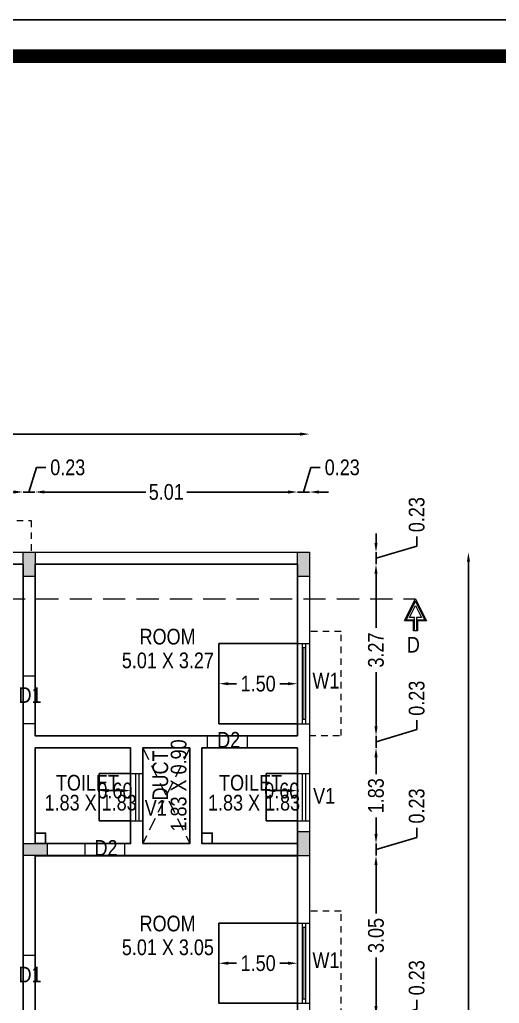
# Model space of a CAD drawing. Header units: metres. Extents: x 3750 to 6203, y 1588 to 3614.
# Drawn here: x 3768.42 to 3777.58, y 1797.42 to 1816.2 of the extents above; entities that cross this region are included whole.
import ezdxf

# ---------------------------------------------------------------- set-up
doc = ezdxf.new("R2010")
doc.units = ezdxf.units.M
doc.linetypes.add('DASHED', pattern=[0.75, 0.5, -0.25])
doc.linetypes.add('HIDDEN2', pattern=[0.1875, 0.125, -0.0625])
for name, color, linetype in [('BLK_4_FLR_2_BLT_UP_AREA_DEDUCT', 3, 'Continuous'), ('BLK_4_FLR_2_CARPET_AREA', 14, 'Continuous'), ('BLK_4_FLR_2_REGULAR_ROOM_1', 2, 'Continuous'), ('BLK_4_FLR_2_ROOM_1_LIGHT_VENTILATION_1', 2, 'Continuous'), ('BLK_4_FLR_2_WASH', 30, 'Continuous'), ('BLK_4_FLR_2_WATER_CLOSET', 30, 'Continuous')]:
    doc.layers.add(name, color=color, linetype=linetype)
doc.styles.add('style2a', font='swissc.ttf')
doc.dimstyles.get("Standard").update_dxf_attribs({"dimtxt": 0.3, "dimasz": 0.18, "dimexe": 0.18, "dimexo": 0.0625, "dimgap": 0.09, "dimtad": 0, "dimzin": 0, "dimdsep": 46, "dimtxsty": 'style2a', "dimcen": 0.09, "dimse1": 1, "dimse2": 1, "dimadec": 0, "dimazin": 0, "dimtfac": 1, "dimtofl": 0, "dimtmove": 0, "dimatfit": 3, "dimfxl": 0, "dimtolj": 1, "dimtzin": 0, "dimarcsym": 0})

# ---------------------------------------------------------------- blocks, each defined once
blk = doc.blocks.new('*D134')
at = {"color": 0, "lineweight": -2, "ltscale": 10}
for p, q in [((3761.482, 1808.287), (3767.115, 1808.287)), ((3773.772, 1808.287), (3768.139, 1808.287))]:
    blk.add_line(p, q, dxfattribs=at)
at = {"color": 0, "ltscale": 10}
for points in [[(3761.482, 1808.317), (3761.482, 1808.257), (3761.302, 1808.287)], [(3773.772, 1808.317), (3773.772, 1808.257), (3773.952, 1808.287)]]:
    blk.add_solid(points, dxfattribs=at)
at = {"layer": 'Defpoints', "color": 0, "ltscale": 10}
for p in [(3761.302, 1808.287), (3761.302, 1806.031), (3773.952, 1806.031)]:
    blk.add_point(p, dxfattribs=at)
at = {"color": 0, "lineweight": 18, "ltscale": 10, "insert": (3767.627, 1808.287), "char_height": 0.3, "attachment_point": 5, "style": 'style2a'}
blk.add_mtext('\\A1;12.65', dxfattribs=at)
blk = doc.blocks.new('*D135')
at = {"color": 0, "lineweight": -2, "ltscale": 10}
for p, q in [((3773.837, 1807.181), (3773.978, 1807.65)), ((3773.978, 1807.65), (3774.158, 1807.65)), ((3773.543, 1807.181), (3773.363, 1807.181)), ((3773.952, 1807.181), (3773.723, 1807.181)), ((3774.132, 1807.181), (3774.312, 1807.181))]:
    blk.add_line(p, q, dxfattribs=at)
at = {"color": 0, "ltscale": 10}
for points in [[(3773.543, 1807.211), (3773.543, 1807.151), (3773.723, 1807.181)], [(3774.132, 1807.211), (3774.132, 1807.151), (3773.952, 1807.181)]]:
    blk.add_solid(points, dxfattribs=at)
at = {"layer": 'Defpoints', "color": 0, "ltscale": 10}
for p in [(3773.723, 1807.181), (3773.723, 1805.726), (3773.952, 1805.726)]:
    blk.add_point(p, dxfattribs=at)
at = {"color": 0, "lineweight": 18, "ltscale": 10, "insert": (3774.577, 1807.65), "char_height": 0.3, "attachment_point": 5, "style": 'style2a'}
blk.add_mtext('\\A1;0.23', dxfattribs=at)
blk = doc.blocks.new('*D136')
at = {"color": 0, "lineweight": -2, "ltscale": 10}
for p, q in [((3776.987, 1805.851), (3776.987, 1794.358)), ((3776.987, 1781.827), (3776.987, 1793.321))]:
    blk.add_line(p, q, dxfattribs=at)
at = {"color": 0, "ltscale": 10}
for points in [[(3776.957, 1805.851), (3777.017, 1805.851), (3776.987, 1806.031)], [(3776.957, 1781.827), (3777.017, 1781.827), (3776.987, 1781.647)]]:
    blk.add_solid(points, dxfattribs=at)
at = {"layer": 'Defpoints', "color": 0, "ltscale": 10}
for p in [(3773.952, 1806.031), (3776.987, 1806.031), (3773.952, 1781.647)]:
    blk.add_point(p, dxfattribs=at)
at = {"color": 0, "lineweight": 18, "ltscale": 10, "insert": (3776.987, 1793.839), "char_height": 0.3, "attachment_point": 5, "rotation": 90, "style": 'style2a'}
blk.add_mtext('\\A1;24.38', dxfattribs=at)
blk = doc.blocks.new('*D137')
at = {"color": 0, "lineweight": -2, "ltscale": 10}
for p, q in [((3775.222, 1805.621), (3775.222, 1804.586)), ((3775.222, 1802.708), (3775.222, 1803.744))]:
    blk.add_line(p, q, dxfattribs=at)
at = {"color": 0, "ltscale": 10}
for points in [[(3775.192, 1805.621), (3775.252, 1805.621), (3775.222, 1805.801)], [(3775.192, 1802.708), (3775.252, 1802.708), (3775.222, 1802.528)]]:
    blk.add_solid(points, dxfattribs=at)
at = {"layer": 'Defpoints', "color": 0, "ltscale": 10}
for p in [(3773.417, 1805.801), (3775.222, 1805.801), (3773.417, 1802.528)]:
    blk.add_point(p, dxfattribs=at)
at = {"color": 0, "lineweight": 18, "ltscale": 10, "insert": (3775.222, 1804.165), "char_height": 0.3, "attachment_point": 5, "rotation": 90, "style": 'style2a'}
blk.add_mtext('\\A1;3.27', dxfattribs=at)
blk = doc.blocks.new('*D138')
at = {"color": 0, "lineweight": -2, "ltscale": 10}
for p, q in [((3775.222, 1806.211), (3775.222, 1806.391)), ((3775.999, 1806.15), (3775.999, 1806.33)), ((3775.222, 1805.916), (3775.999, 1806.15)), ((3775.222, 1805.801), (3775.222, 1806.031)), ((3775.222, 1805.621), (3775.222, 1805.441))]:
    blk.add_line(p, q, dxfattribs=at)
at = {"color": 0, "ltscale": 10}
for points in [[(3775.192, 1806.211), (3775.252, 1806.211), (3775.222, 1806.031)], [(3775.192, 1805.621), (3775.252, 1805.621), (3775.222, 1805.801)]]:
    blk.add_solid(points, dxfattribs=at)
at = {"layer": 'Defpoints', "color": 0, "ltscale": 10}
for p in [(3773.417, 1806.031), (3775.222, 1806.031), (3773.417, 1805.801)]:
    blk.add_point(p, dxfattribs=at)
at = {"color": 0, "lineweight": 18, "ltscale": 10, "insert": (3775.999, 1806.749), "char_height": 0.3, "attachment_point": 5, "rotation": 90, "style": 'style2a'}
blk.add_mtext('\\A1;0.23', dxfattribs=at)
blk = doc.blocks.new('*D147')
at = {"color": 0, "lineweight": -2, "ltscale": 10}
for p, q in [((3768.596, 1807.181), (3768.737, 1807.65)), ((3768.737, 1807.65), (3768.917, 1807.65)), ((3768.302, 1807.181), (3768.122, 1807.181)), ((3768.71, 1807.181), (3768.482, 1807.181)), ((3768.89, 1807.181), (3769.07, 1807.181))]:
    blk.add_line(p, q, dxfattribs=at)
at = {"color": 0, "ltscale": 10}
for points in [[(3768.302, 1807.211), (3768.302, 1807.151), (3768.482, 1807.181)], [(3768.89, 1807.211), (3768.89, 1807.151), (3768.71, 1807.181)]]:
    blk.add_solid(points, dxfattribs=at)
at = {"layer": 'Defpoints', "color": 0, "ltscale": 10}
for p in [(3768.482, 1807.181), (3768.482, 1805.726), (3768.71, 1805.726)]:
    blk.add_point(p, dxfattribs=at)
at = {"color": 0, "lineweight": 18, "ltscale": 10, "insert": (3769.336, 1807.65), "char_height": 0.3, "attachment_point": 5, "style": 'style2a'}
blk.add_mtext('\\A1;0.23', dxfattribs=at)
blk = doc.blocks.new('*D148')
at = {"color": 0, "lineweight": -2, "ltscale": 10}
for p, q in [((3766.664, 1807.181), (3767.064, 1807.181)), ((3768.302, 1807.181), (3767.902, 1807.181))]:
    blk.add_line(p, q, dxfattribs=at)
at = {"color": 0, "ltscale": 10}
for points in [[(3766.664, 1807.211), (3766.664, 1807.151), (3766.484, 1807.181)], [(3768.302, 1807.211), (3768.302, 1807.151), (3768.482, 1807.181)]]:
    blk.add_solid(points, dxfattribs=at)
at = {"layer": 'Defpoints', "color": 0, "ltscale": 10}
for p in [(3766.484, 1807.181), (3766.484, 1805.726), (3768.482, 1805.726)]:
    blk.add_point(p, dxfattribs=at)
at = {"color": 0, "lineweight": 18, "ltscale": 10, "insert": (3767.483, 1807.181), "char_height": 0.3, "attachment_point": 5, "style": 'style2a'}
blk.add_mtext('\\A1;2.00', dxfattribs=at)
blk = doc.blocks.new('*D149')
at = {"color": 0, "lineweight": -2, "ltscale": 10}
for p, q in [((3768.892, 1807.181), (3770.824, 1807.181)), ((3773.542, 1807.181), (3771.61, 1807.181))]:
    blk.add_line(p, q, dxfattribs=at)
at = {"color": 0, "ltscale": 10}
for points in [[(3768.892, 1807.211), (3768.892, 1807.151), (3768.712, 1807.181)], [(3773.542, 1807.211), (3773.542, 1807.151), (3773.722, 1807.181)]]:
    blk.add_solid(points, dxfattribs=at)
at = {"layer": 'Defpoints', "color": 0, "ltscale": 10}
for p in [(3768.712, 1807.181), (3768.712, 1805.726), (3773.722, 1805.726)]:
    blk.add_point(p, dxfattribs=at)
at = {"color": 0, "lineweight": 18, "ltscale": 10, "insert": (3771.217, 1807.181), "char_height": 0.3, "attachment_point": 5, "style": 'style2a'}
blk.add_mtext('\\A1;5.01', dxfattribs=at)
blk = doc.blocks.new('*D150')
at = {"color": 0, "lineweight": -2, "ltscale": 10}
for p, q in [((3775.222, 1802.708), (3775.222, 1802.888)), ((3775.999, 1802.646), (3775.999, 1802.826)), ((3775.222, 1802.413), (3775.999, 1802.646)), ((3775.222, 1802.298), (3775.222, 1802.528)), ((3775.222, 1802.118), (3775.222, 1801.938))]:
    blk.add_line(p, q, dxfattribs=at)
at = {"color": 0, "ltscale": 10}
for points in [[(3775.192, 1802.708), (3775.252, 1802.708), (3775.222, 1802.528)], [(3775.192, 1802.118), (3775.252, 1802.118), (3775.222, 1802.298)]]:
    blk.add_solid(points, dxfattribs=at)
at = {"layer": 'Defpoints', "color": 0, "ltscale": 10}
for p in [(3773.417, 1802.528), (3775.222, 1802.528), (3773.417, 1802.298)]:
    blk.add_point(p, dxfattribs=at)
at = {"color": 0, "lineweight": 18, "ltscale": 10, "insert": (3775.999, 1803.245), "char_height": 0.3, "attachment_point": 5, "rotation": 90, "style": 'style2a'}
blk.add_mtext('\\A1;0.23', dxfattribs=at)
blk = doc.blocks.new('*D151')
at = {"color": 0, "lineweight": -2, "ltscale": 10}
for p, q in [((3775.222, 1800.651), (3775.222, 1800.831)), ((3775.999, 1800.589), (3775.999, 1800.769)), ((3775.222, 1800.356), (3775.999, 1800.589)), ((3775.222, 1800.241), (3775.222, 1800.471)), ((3775.222, 1800.061), (3775.222, 1799.881))]:
    blk.add_line(p, q, dxfattribs=at)
at = {"color": 0, "ltscale": 10}
for points in [[(3775.192, 1800.651), (3775.252, 1800.651), (3775.222, 1800.471)], [(3775.192, 1800.061), (3775.252, 1800.061), (3775.222, 1800.241)]]:
    blk.add_solid(points, dxfattribs=at)
at = {"layer": 'Defpoints', "color": 0, "ltscale": 10}
for p in [(3773.417, 1800.471), (3775.222, 1800.471), (3773.417, 1800.241)]:
    blk.add_point(p, dxfattribs=at)
at = {"color": 0, "lineweight": 18, "ltscale": 10, "insert": (3775.999, 1801.188), "char_height": 0.3, "attachment_point": 5, "rotation": 90, "style": 'style2a'}
blk.add_mtext('\\A1;0.23', dxfattribs=at)
blk = doc.blocks.new('*D152')
at = {"color": 0, "lineweight": -2, "ltscale": 10}
for p, q in [((3775.222, 1797.372), (3775.222, 1797.552)), ((3775.999, 1797.31), (3775.999, 1797.49)), ((3775.222, 1797.077), (3775.999, 1797.31)), ((3775.222, 1796.962), (3775.222, 1797.192)), ((3775.222, 1796.782), (3775.222, 1796.602))]:
    blk.add_line(p, q, dxfattribs=at)
at = {"color": 0, "ltscale": 10}
for points in [[(3775.192, 1797.372), (3775.252, 1797.372), (3775.222, 1797.192)], [(3775.192, 1796.782), (3775.252, 1796.782), (3775.222, 1796.962)]]:
    blk.add_solid(points, dxfattribs=at)
at = {"layer": 'Defpoints', "color": 0, "ltscale": 10}
for p in [(3773.417, 1797.192), (3775.222, 1797.192), (3773.417, 1796.962)]:
    blk.add_point(p, dxfattribs=at)
at = {"color": 0, "lineweight": 18, "ltscale": 10, "insert": (3775.999, 1797.909), "char_height": 0.3, "attachment_point": 5, "rotation": 90, "style": 'style2a'}
blk.add_mtext('\\A1;0.23', dxfattribs=at)
blk = doc.blocks.new('*D157')
at = {"color": 0, "lineweight": -2, "ltscale": 10}
for p, q in [((3775.222, 1800.061), (3775.222, 1799.136)), ((3775.222, 1797.372), (3775.222, 1798.297))]:
    blk.add_line(p, q, dxfattribs=at)
at = {"color": 0, "ltscale": 10}
for points in [[(3775.192, 1800.061), (3775.252, 1800.061), (3775.222, 1800.241)], [(3775.192, 1797.372), (3775.252, 1797.372), (3775.222, 1797.192)]]:
    blk.add_solid(points, dxfattribs=at)
at = {"layer": 'Defpoints', "color": 0, "ltscale": 10}
for p in [(3773.417, 1800.241), (3775.222, 1800.241), (3773.417, 1797.192)]:
    blk.add_point(p, dxfattribs=at)
at = {"color": 0, "lineweight": 18, "ltscale": 10, "insert": (3775.222, 1798.717), "char_height": 0.3, "attachment_point": 5, "rotation": 90, "style": 'style2a'}
blk.add_mtext('\\A1;3.05', dxfattribs=at)
blk = doc.blocks.new('*D158')
at = {"color": 0, "lineweight": -2, "ltscale": 10}
for p, q in [((3775.222, 1802.118), (3775.222, 1801.798)), ((3775.222, 1800.651), (3775.222, 1800.971))]:
    blk.add_line(p, q, dxfattribs=at)
at = {"color": 0, "ltscale": 10}
for points in [[(3775.192, 1802.118), (3775.252, 1802.118), (3775.222, 1802.298)], [(3775.192, 1800.651), (3775.252, 1800.651), (3775.222, 1800.471)]]:
    blk.add_solid(points, dxfattribs=at)
at = {"layer": 'Defpoints', "color": 0, "ltscale": 10}
for p in [(3773.417, 1802.298), (3775.222, 1802.298), (3773.417, 1800.471)]:
    blk.add_point(p, dxfattribs=at)
at = {"color": 0, "lineweight": 18, "ltscale": 10, "insert": (3775.222, 1801.384), "char_height": 0.3, "attachment_point": 5, "rotation": 90, "style": 'style2a'}
blk.add_mtext('\\A1;1.83', dxfattribs=at)
blk = doc.blocks.new('*D207')
at = {"layer": 'BLK_4_FLR_2_ROOM_1_LIGHT_VENTILATION_1', "color": 0, "lineweight": -2}
for p, q in [((3772.402, 1798.187), (3772.558, 1798.187)), ((3773.542, 1798.187), (3773.385, 1798.187))]:
    blk.add_line(p, q, dxfattribs=at)
at = {"layer": 'BLK_4_FLR_2_ROOM_1_LIGHT_VENTILATION_1', "color": 0}
for points in [[(3772.402, 1798.217), (3772.402, 1798.157), (3772.222, 1798.187)], [(3773.542, 1798.217), (3773.542, 1798.157), (3773.722, 1798.187)]]:
    blk.add_solid(points, dxfattribs=at)
at = {"layer": 'Defpoints', "color": 0}
for p in [(3772.222, 1798.187, 3.669), (3773.722, 1798.187, 3.669), (3773.722, 1798.187)]:
    blk.add_point(p, dxfattribs=at)
at = {"layer": 'BLK_4_FLR_2_ROOM_1_LIGHT_VENTILATION_1', "color": 0, "insert": (3772.972, 1798.187), "char_height": 0.3, "attachment_point": 5, "style": 'style2a'}
blk.add_mtext('\\A1;1.50', dxfattribs=at)
blk = doc.blocks.new('*D209')
at = {"layer": 'BLK_4_FLR_2_ROOM_1_LIGHT_VENTILATION_1', "color": 0, "lineweight": -2}
for p, q in [((3772.402, 1803.522), (3772.558, 1803.522)), ((3773.542, 1803.522), (3773.385, 1803.522))]:
    blk.add_line(p, q, dxfattribs=at)
at = {"layer": 'BLK_4_FLR_2_ROOM_1_LIGHT_VENTILATION_1', "color": 0}
for points in [[(3772.402, 1803.552), (3772.402, 1803.492), (3772.222, 1803.522)], [(3773.542, 1803.552), (3773.542, 1803.492), (3773.722, 1803.522)]]:
    blk.add_solid(points, dxfattribs=at)
at = {"layer": 'Defpoints', "color": 0}
for p in [(3772.222, 1803.522, 3.669), (3773.722, 1803.522, 3.669), (3773.722, 1803.522)]:
    blk.add_point(p, dxfattribs=at)
at = {"layer": 'BLK_4_FLR_2_ROOM_1_LIGHT_VENTILATION_1', "color": 0, "insert": (3772.972, 1803.522), "char_height": 0.3, "attachment_point": 5, "style": 'style2a'}
blk.add_mtext('\\A1;1.50', dxfattribs=at)
blk = doc.blocks.new('*D211')
at = {"layer": 'BLK_4_FLR_2_ROOM_1_LIGHT_VENTILATION_1', "color": 0, "lineweight": -2}
blk.add_line((3773.302, 1801.482), (3773.542, 1801.482), dxfattribs=at)
at = {"layer": 'BLK_4_FLR_2_ROOM_1_LIGHT_VENTILATION_1', "color": 0}
for points in [[(3773.302, 1801.512), (3773.302, 1801.452), (3773.122, 1801.482)], [(3773.542, 1801.512), (3773.542, 1801.452), (3773.722, 1801.482)]]:
    blk.add_solid(points, dxfattribs=at)
at = {"layer": 'Defpoints', "color": 0}
for p in [(3773.722, 1801.482), (3773.122, 1801.355, 3.669), (3773.722, 1801.355, 3.669)]:
    blk.add_point(p, dxfattribs=at)
at = {"layer": 'BLK_4_FLR_2_ROOM_1_LIGHT_VENTILATION_1', "color": 0, "insert": (3773.422, 1801.482), "char_height": 0.3, "attachment_point": 5, "style": 'style2a'}
blk.add_mtext('\\A1;0.60', dxfattribs=at)
blk = doc.blocks.new('*D212')
at = {"layer": 'BLK_4_FLR_2_ROOM_1_LIGHT_VENTILATION_1', "color": 0, "lineweight": -2}
blk.add_line((3770.117, 1801.482), (3770.357, 1801.482), dxfattribs=at)
at = {"layer": 'BLK_4_FLR_2_ROOM_1_LIGHT_VENTILATION_1', "color": 0}
for points in [[(3770.117, 1801.512), (3770.117, 1801.452), (3769.937, 1801.482)], [(3770.357, 1801.512), (3770.357, 1801.452), (3770.537, 1801.482)]]:
    blk.add_solid(points, dxfattribs=at)
at = {"layer": 'Defpoints', "color": 0}
for p in [(3770.537, 1801.482), (3769.937, 1801.355, 3.669), (3770.537, 1801.355, 3.669)]:
    blk.add_point(p, dxfattribs=at)
at = {"layer": 'BLK_4_FLR_2_ROOM_1_LIGHT_VENTILATION_1', "color": 0, "insert": (3770.237, 1801.482), "char_height": 0.3, "attachment_point": 5, "style": 'style2a'}
blk.add_mtext('\\A1;0.60', dxfattribs=at)

msp = doc.modelspace()

# ---------------------------------------------------------------- hatches: boundary and pattern name
at = {"lineweight": 18, "ltscale": 10}
h = msp.add_hatch(color=256, dxfattribs=at)
h.dxf.hatch_style = 1
h.paths.add_polyline_path([(3768.4816, 1805.5713), (3768.7116, 1805.5713), (3768.7116, 1806.0313), (3768.4816, 1806.0313)])
h = msp.add_hatch(color=256, dxfattribs=at)
h.dxf.hatch_style = 1
h.paths.add_polyline_path([(3773.7216, 1805.5713), (3773.9516, 1805.5713), (3773.9516, 1806.0313), (3773.7216, 1806.0313)])
h = msp.add_hatch(color=256, dxfattribs=at)
h.dxf.hatch_style = 1
h.paths.add_polyline_path([(3773.7216, 1800.2401), (3773.9516, 1800.2401), (3773.9516, 1800.7001), (3773.7216, 1800.7001)])
h = msp.add_hatch(color=256, dxfattribs=at)
h.dxf.hatch_style = 1
h.paths.add_polyline_path([(3768.4816, 1800.4711), (3768.4816, 1800.2411), (3768.9416, 1800.2411), (3768.9416, 1800.4711)])

# ---------------------------------------------------------------- linework, layer by layer
for p, q in [((3761.3024, 1806.0313, 3.6689), (3773.9516, 1806.0313, 3.6689)), ((3773.9516, 1806.0313, 3.6689), (3773.9516, 1781.6472, 3.6689)), ((3766.484, 1805.8013, 3.6689), (3768.4816, 1805.8013, 3.6689)), ((3768.4816, 1805.8013, 3.6689), (3768.4816, 1803.6679, 3.6689)), ((3768.7116, 1805.8013, 3.6689), (3773.7216, 1805.8013, 3.6689)), ((3768.7116, 1805.8013, 3.6689), (3768.7116, 1803.6679, 3.6689)), ((3773.7216, 1805.8013, 3.6689), (3773.7216, 1802.5279, 3.6689)), ((3768.7116, 1803.6679, 3.6689), (3768.4816, 1803.6679, 3.6689)), ((3768.4816, 1802.7579, 3.6689), (3768.4816, 1798.3321, 3.6689)), ((3768.7116, 1802.7579, 3.6689), (3768.4816, 1802.7579, 3.6689)), ((3768.7116, 1802.7579, 3.6689), (3768.7116, 1802.5279, 3.6689)), ((3772.0066, 1802.5279, 3.6689), (3768.7116, 1802.5279, 3.6689)), ((3772.0066, 1802.2979, 3.6689), (3772.0066, 1802.5279, 3.6689)), ((3773.7216, 1802.5279, 3.6689), (3772.7666, 1802.5279, 3.6689)), ((3772.7666, 1802.2979, 3.6689), (3772.7666, 1802.5279, 3.6689)), ((3768.7116, 1802.2979, 3.6689), (3768.7116, 1800.4711, 3.6689)), ((3770.5366, 1802.2979, 3.6689), (3768.7116, 1802.2979, 3.6689)), ((3770.5366, 1800.4711, 3.6689), (3770.5366, 1802.2979, 3.6689)), ((3771.6666, 1802.2979, 3.6689), (3770.7666, 1802.2979, 3.6689)), ((3770.7666, 1800.4711, 3.6689), (3770.7666, 1802.2979, 3.6689)), ((3771.6666, 1800.4711, 3.6689), (3771.6666, 1802.2979, 3.6689)), ((3772.0066, 1802.2979, 3.6689), (3771.8966, 1802.2979, 3.6689)), ((3771.8966, 1800.4711, 3.6689), (3771.8966, 1802.2979, 3.6689)), ((3773.7216, 1802.2979, 3.6689), (3772.7666, 1802.2979, 3.6689)), ((3773.7216, 1802.2979, 3.6689), (3773.7216, 1791.7852, 3.6689)), ((3768.7116, 1800.4711, 3.6689), (3769.6666, 1800.4711, 3.6689)), ((3769.6666, 1800.2411, 3.6689), (3769.6666, 1800.4711, 3.6689)), ((3770.4266, 1800.4711, 3.6689), (3770.5366, 1800.4711, 3.6689)), ((3770.4266, 1800.2411, 3.6689), (3770.4266, 1800.4711, 3.6689)), ((3770.7666, 1800.4711, 3.6689), (3771.6666, 1800.4711, 3.6689)), ((3771.8966, 1800.4711, 3.6689), (3773.7216, 1800.4711, 3.6689)), ((3768.7116, 1800.2411, 3.6689), (3768.7116, 1798.3321, 3.6689)), ((3768.7116, 1800.2411, 3.6689), (3769.6666, 1800.2411, 3.6689)), ((3770.4266, 1800.2411, 3.6689), (3773.7216, 1800.2411, 3.6689)), ((3768.7116, 1798.3321, 3.6689), (3768.4816, 1798.3321, 3.6689))]:
    msp.add_line(p, q, dxfattribs=at)
at = {"linetype": 'DASHED', "lineweight": 18, "ltscale": 0.85}
msp.add_line((3759.8103, 1805.1402), (3775.9759, 1805.1402), dxfattribs=at)
at = {"linetype": 'ByBlock', "lineweight": 18}
for p, q in [((3775.7689, 1804.7262), (3775.9759, 1805.1402)), ((3775.9759, 1805.1402), (3776.1842, 1804.7254)), ((3775.9376, 1804.7254), (3775.7677, 1804.7254)), ((3775.9376, 1804.5319), (3775.9376, 1804.7254)), ((3776.1842, 1804.7254), (3776.0143, 1804.7254)), ((3776.0143, 1804.7254), (3776.0143, 1804.5319)), ((3776.0143, 1804.5319), (3775.9376, 1804.5319))]:
    msp.add_line(p, q, dxfattribs=at)
at = {"lineweight": 18}
for p, q in [((3773.7216, 1804.2871, 3.6689), (3773.9502, 1804.2871, 3.6689)), ((3773.8137, 1804.2871, 3.6689), (3773.8137, 1802.7579, 3.6689)), ((3773.8777, 1804.2059, 3.6689), (3773.8137, 1804.2059, 3.6689)), ((3773.8777, 1804.2871, 3.6689), (3773.8777, 1802.7579, 3.6689)), ((3773.7216, 1802.7579, 3.6689), (3773.9502, 1802.7579, 3.6689)), ((3773.8777, 1802.8391, 3.6689), (3773.8137, 1802.8391, 3.6689)), ((3770.5366, 1801.8055, 3.6689), (3770.7652, 1801.8055, 3.6689)), ((3770.6287, 1801.8055, 3.6689), (3770.6287, 1800.9055, 3.6689)), ((3770.6927, 1801.8055, 3.6689), (3770.6927, 1800.9055, 3.6689)), ((3773.7216, 1801.8055, 7.3378), (3773.9502, 1801.8055, 7.3378)), ((3773.8137, 1801.8055, 7.3378), (3773.8137, 1800.9055, 7.3378)), ((3773.8777, 1801.8055, 7.3378), (3773.8777, 1800.9055, 7.3378)), ((3770.5366, 1800.9055, 3.6689), (3770.7652, 1800.9055, 3.6689)), ((3773.7216, 1800.9055, 7.3378), (3773.9502, 1800.9055, 7.3378)), ((3773.7216, 1798.9513, 3.6689), (3773.9502, 1798.9513, 3.6689)), ((3773.8137, 1798.9513, 3.6689), (3773.8137, 1797.4221, 3.6689)), ((3773.8777, 1798.9513, 3.6689), (3773.8777, 1797.4221, 3.6689)), ((3773.8777, 1798.8701, 3.6689), (3773.8137, 1798.8701, 3.6689)), ((3773.8777, 1797.5033, 3.6689), (3773.8137, 1797.5033, 3.6689)), ((3773.7216, 1797.4221, 3.6689), (3773.9502, 1797.4221, 3.6689))]:
    msp.add_line(p, q, dxfattribs=at)
at = {"linetype": 'HIDDEN2', "lineweight": 18, "ltscale": 2}
for p, q in [((3771.6666, 1802.2979, 3.6689), (3770.7666, 1800.4711, 3.6689)), ((3770.7666, 1802.2979, 3.6689), (3771.6666, 1800.4711, 3.6689))]:
    msp.add_line(p, q, dxfattribs=at)
msp.add_lwpolyline([(3757.3408, 1816.1962), (3848.9056, 1816.1962), (3848.9056, 1743.751), (3757.3408, 1743.751)], close=True)
at = {"const_width": 0.2622}
msp.add_lwpolyline([(3758.0356, 1744.4458), (3848.2108, 1744.4458), (3848.2108, 1815.5014), (3758.0356, 1815.5014)], close=True, dxfattribs=at)
at = {"linetype": 'HIDDEN2', "lineweight": 18, "elevation": 3.6689}
for points in [[(3766.3363, 1806.0313), (3766.3363, 1806.6352), (3768.6355, 1806.6352), (3768.6355, 1806.0313)], [(3773.9502, 1802.5315), (3774.5541, 1802.5315), (3774.5541, 1804.5171), (3773.9502, 1804.5171)], [(3773.9502, 1797.1957), (3774.5541, 1797.1957), (3774.5541, 1799.1813), (3773.9502, 1799.1813)]]:
    msp.add_lwpolyline(points, dxfattribs=at)
at = {"lineweight": 18, "ltscale": 10, "elevation": 3.6689}
for points in [[(3768.7116, 1805.5713), (3768.4816, 1805.5713), (3768.4816, 1806.0313), (3768.7116, 1806.0313), (3768.7116, 1805.5713)], [(3773.9516, 1805.5713), (3773.7216, 1805.5713), (3773.7216, 1806.0313), (3773.9516, 1806.0313), (3773.9516, 1805.5713)], [(3773.9516, 1800.2401), (3773.7216, 1800.2401), (3773.7216, 1800.7001), (3773.9516, 1800.7001), (3773.9516, 1800.2401)], [(3768.4816, 1800.2411), (3768.4816, 1800.4711), (3768.9416, 1800.4711), (3768.9416, 1800.2411), (3768.4816, 1800.2411)]]:
    msp.add_lwpolyline(points, dxfattribs=at)
at = {"linetype": 'ByBlock', "lineweight": 18}
for points in [[(3775.9759, 1805.099), (3775.7987, 1804.7446), (3775.9376, 1804.7446), (3775.9376, 1804.7262)], [(3775.9568, 1804.5319), (3775.9568, 1804.783), (3775.8608, 1804.783), (3775.9759, 1805.0132), (3776.0911, 1804.783), (3775.9951, 1804.783), (3775.9951, 1804.7638), (3775.9951, 1804.5319)], [(3776.0143, 1804.7254), (3776.0143, 1804.7446), (3776.1531, 1804.7446), (3775.9759, 1805.099)]]:
    msp.add_lwpolyline(points, dxfattribs=at)
at = {"lineweight": 18, "const_width": 0.0191, "elevation": 3.6689}
for points in [[(3773.8457, 1804.2059), (3773.8457, 1802.8391)], [(3773.8457, 1798.8701), (3773.8457, 1797.5033)]]:
    msp.add_lwpolyline(points, dxfattribs=at)
at = {"lineweight": 18, "ltscale": 10, "elevation": 3.6689}
msp.add_lwpolyline([(3770.7666, 1802.2979), (3771.6666, 1802.2979), (3771.6666, 1800.4711), (3770.7666, 1800.4711)], close=True, dxfattribs=at)
at = {"layer": 'BLK_4_FLR_2_BLT_UP_AREA_DEDUCT', "color": 14, "elevation": 3.6689}
msp.add_lwpolyline([(3770.7666, 1800.4711), (3771.6666, 1800.4711), (3771.6666, 1802.2979), (3770.7666, 1802.2979)], close=True, dxfattribs=at)
at = {"layer": 'BLK_4_FLR_2_CARPET_AREA', "elevation": 3.6689}
for points in [[(3768.4816, 1805.8013), (3766.484, 1805.8013), (3766.484, 1781.8772), (3768.4816, 1781.8772)], [(3768.7116, 1802.5279), (3773.7216, 1802.5279), (3773.7216, 1805.8013), (3768.7116, 1805.8013)], [(3770.5366, 1802.2979), (3768.7116, 1802.2979), (3768.7116, 1800.4711), (3770.5366, 1800.4711)], [(3771.8966, 1800.4711), (3773.7216, 1800.4711), (3773.7216, 1802.2979), (3771.8966, 1802.2979)], [(3768.7116, 1800.2411), (3773.7216, 1800.2411), (3773.7216, 1797.1921), (3768.7116, 1797.1921)]]:
    msp.add_lwpolyline(points, close=True, dxfattribs=at)
at = {"layer": 'BLK_4_FLR_2_REGULAR_ROOM_1', "color": 2, "elevation": 3.6689}
for points in [[(3768.7116, 1805.8013), (3773.7216, 1805.8013), (3773.7216, 1802.5279), (3768.7116, 1802.5279)], [(3768.7116, 1797.1921), (3773.7216, 1797.1921), (3773.7216, 1800.2401), (3768.7116, 1800.2401)]]:
    msp.add_lwpolyline(points, close=True, dxfattribs=at)
at = {"layer": 'BLK_4_FLR_2_ROOM_1_LIGHT_VENTILATION_1', "color": 2}
for points, elevation in [([(3772.2216, 1804.2871), (3773.7216, 1804.2871), (3773.7216, 1802.7579), (3772.2216, 1802.7579)], 3.6689), ([(3769.9366, 1801.8055), (3770.5366, 1801.8055), (3770.5366, 1800.9055), (3769.9366, 1800.9055)], 3.6689), ([(3773.1216, 1801.8055), (3773.7216, 1801.8055), (3773.7216, 1800.9055), (3773.1216, 1800.9055)], 7.3378), ([(3772.2216, 1798.9513), (3773.7216, 1798.9513), (3773.7216, 1797.4221), (3772.2216, 1797.4221)], 3.6689)]:
    msp.add_lwpolyline(points, close=True, dxfattribs=dict(at, elevation=elevation))
at = {"layer": 'BLK_4_FLR_2_WASH', "color": 60, "elevation": 3.6689}
for points in [[(3768.7116, 1800.4711), (3768.9116, 1800.4711), (3768.9116, 1800.6711), (3768.7116, 1800.6711)], [(3771.8966, 1800.4711), (3772.0966, 1800.4711), (3772.0966, 1800.6711), (3771.8966, 1800.6711)]]:
    msp.add_lwpolyline(points, close=True, dxfattribs=at)
at = {"layer": 'BLK_4_FLR_2_WATER_CLOSET', "color": 1, "ltscale": 0.01, "elevation": 3.6689}
for points in [[(3768.7116, 1802.2979), (3770.5366, 1802.2979), (3770.5366, 1800.4711), (3768.7116, 1800.4711)], [(3773.7216, 1802.2979), (3771.8966, 1802.2979), (3771.8966, 1800.4711), (3773.7216, 1800.4711)]]:
    msp.add_lwpolyline(points, close=True, dxfattribs=at)

# ---------------------------------------------------------------- texts
at = {"lineweight": 18, "style": 'style2a'}
for s, p in [('ROOM', (3770.7075, 1804.2709)), ('D', (3775.8105, 1804.1168)), ('5.01 X 3.27', (3770.3689, 1803.8175)), ('W1', (3774.0088, 1803.4302)), ('D1', (3768.3961, 1803.1563)), ('D2', (3772.1899, 1802.3018)), ('TOILET', (3769.1103, 1801.4822)), ('TOILET', (3772.2256, 1801.4822)), ('1.83 X 1.83', (3768.8941, 1801.1018)), ('1.83 X 1.83', (3772.014, 1801.1018)), ('V1', (3774.0211, 1801.2304)), ('V1', (3770.8059, 1801.0033, -3.6689)), ('D2', (3769.8469, 1800.238)), ('ROOM', (3770.7075, 1798.7954)), ('5.01 X 3.05', (3770.3689, 1798.342)), ('W1', (3774.0088, 1798.0943)), ('D1', (3768.3961, 1797.8205))]:
    msp.add_text(s, height=0.3, dxfattribs=at).set_placement(p)
for s, p in [('1.83 X 0.90', (3771.6023, 1800.7015, 3.6689)), ('DUCT', (3771.2532, 1801.2942, 3.6689))]:
    msp.add_text(s, height=0.3, rotation=90, dxfattribs=at).set_placement(p)

# ---------------------------------------------------------------- dimensions: what is measured, and where the dimension line sits
at = {"lineweight": 18, "ltscale": 10}
for base, p1, p2, picture, middle in [((3761.3024, 1808.2866, 3.6689), (3773.9516, 1806.0313, 3.6689), (3761.3024, 1806.0313, 3.6689), '*D134', (3767.627, 1808.2866, 3.6689)), ((3768.4816, 1807.1806, 3.6689), (3768.7102, 1805.7265, 3.6689), (3768.4816, 1805.7265, 3.6689), '*D147', (3769.0067, 1807.6498, 3.6689)), ((3773.723, 1807.1806, 3.6689), (3773.9516, 1805.7265, 3.6689), (3773.723, 1805.7265, 3.6689), '*D135', (3774.2481, 1807.6498, 3.6689)), ((3766.484, 1807.1806, 3.6689), (3768.4816, 1805.7265, 3.6689), (3766.484, 1805.7265, 3.6689), '*D148', (3767.4828, 1807.1806, 3.6689)), ((3768.7116, 1807.1806, 3.6689), (3773.7216, 1805.7265, 3.6689), (3768.7116, 1805.7265, 3.6689), '*D149', (3771.2166, 1807.1806, 3.6689))]:
    dim = msp.add_linear_dim(base=base, p1=p1, p2=p2, dimstyle='Standard', override={"dimtmove": 1}, dxfattribs=at)
    dim.commit()
    dim.dimension.update_dxf_attribs({"geometry": picture, "text_midpoint": middle})
for base, p1, p2, picture, middle in [((3775.2219, 1806.0313, 3.6689), (3773.4167, 1805.8013, 3.6689), (3773.4167, 1806.0313, 3.6689), '*D138', (3775.9994, 1806.4196, 3.6689)), ((3776.9872, 1806.0313, 3.6689), (3773.9516, 1781.6472, 3.6689), (3773.9516, 1806.0313, 3.6689), '*D136', (3776.9872, 1793.8393, 3.6689)), ((3775.2219, 1805.8013, 3.6689), (3773.4167, 1802.5279, 3.6689), (3773.4167, 1805.8013, 3.6689), '*D137', (3775.2219, 1804.1646, 3.6689)), ((3775.2219, 1802.5279, 3.6689), (3773.4167, 1802.2979, 3.6689), (3773.4167, 1802.5279, 3.6689), '*D150', (3775.9994, 1802.9162, 3.6689)), ((3775.2219, 1802.2979, 3.6689), (3773.4167, 1800.4711, 3.6689), (3773.4167, 1802.2979, 3.6689), '*D158', (3775.2219, 1801.3845, 3.6689)), ((3775.2219, 1800.4711, 3.6689), (3773.4167, 1800.2411, 3.6689), (3773.4167, 1800.4711, 3.6689), '*D151', (3775.9994, 1800.8593, 3.6689)), ((3775.2219, 1800.2411, 3.6689), (3773.4167, 1797.1921, 3.6689), (3773.4167, 1800.2411, 3.6689), '*D157', (3775.2219, 1798.7166, 3.6689)), ((3775.2219, 1797.1921, 3.6689), (3773.4167, 1796.9621, 3.6689), (3773.4167, 1797.1921, 3.6689), '*D152', (3775.9994, 1797.5803, 3.6689))]:
    dim = msp.add_linear_dim(base=base, p1=p1, p2=p2, angle=90, dimstyle='Standard', override={"dimtmove": 1}, dxfattribs=at)
    dim.commit()
    dim.dimension.update_dxf_attribs({"geometry": picture, "text_midpoint": middle})
at = {"layer": 'BLK_4_FLR_2_ROOM_1_LIGHT_VENTILATION_1', "color": 232}
for base, p1, p2, picture, middle in [((3773.7216, 1803.5225), (3772.2216, 1803.5225, 3.6689), (3773.7216, 1803.5225, 3.6689), '*D209', (3772.9716, 1803.5225)), ((3773.7216, 1798.1867), (3772.2216, 1798.1867, 3.6689), (3773.7216, 1798.1867, 3.6689), '*D207', (3772.9716, 1798.1867))]:
    dim = msp.add_linear_dim(base=base, p1=p1, p2=p2, dimstyle='Standard', override={"dimtxt": 0.3, "dimdec": 2, "dimtxsty": 'style2a'}, dxfattribs=at)
    dim.commit()
    dim.dimension.update_dxf_attribs({"geometry": picture, "text_midpoint": middle})
for base, p1, p2, picture, middle in [((3770.5366, 1801.4822), (3769.9366, 1801.3555, 3.6689), (3770.5366, 1801.3555, 3.6689), '*D212', (3770.2366, 1801.4822)), ((3773.7216, 1801.4822, 3.6689), (3773.1216, 1801.3555, 7.3378), (3773.7216, 1801.3555, 7.3378), '*D211', (3773.4216, 1801.4822, 3.6689))]:
    dim = msp.add_linear_dim(base=base, p1=p1, p2=p2, dimstyle='Standard', override={"dimtxt": 0.3, "dimdec": 2, "dimtxsty": 'style2a'}, dxfattribs=at)
    dim.commit()
    dim.dimension.update_dxf_attribs({"geometry": picture, "text_midpoint": middle, "dimtype": 160})

doc.saveas('drawing.dxf')
